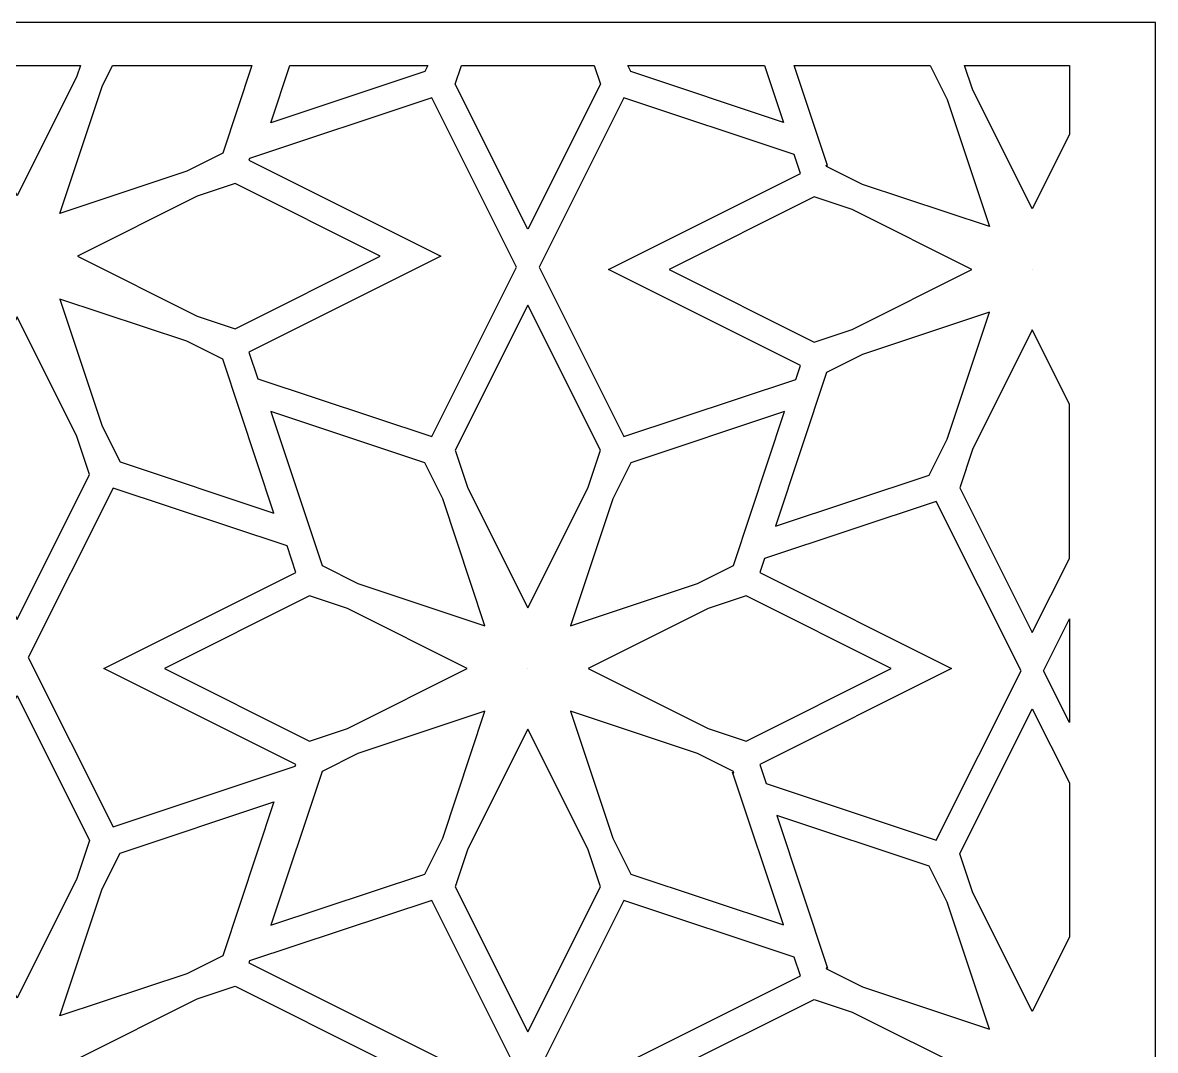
# Model space of a CAD drawing. Header units: centimetres. Extents: x 1.5 to 9.7, y -7.8 to 7.9.
# Drawn here: x 5.629 to 9.725, y 4.162 to 7.879 of the extents above; entities that cross this region are included whole.
import ezdxf

# ---------------------------------------------------------------- set-up
doc = ezdxf.new("R2010")
doc.units = ezdxf.units.CM
doc.header["$MEASUREMENT"] = 0
doc.layers.add('layer 1', color=7, linetype='Continuous')

msp = doc.modelspace()

# ---------------------------------------------------------------- linework, layer by layer
at = {"layer": 'layer 1', "color": 250, "lineweight": 30}
for points, knots in [([(1.50051, -7.84535), (1.50051, -7.84535), (1.50051, -7.72814), (1.50051, -7.72814), (1.50051, -7.72814), (1.50051, -7.72814), (1.50051, -7.58875), (1.50051, -7.58875), (1.50051, -7.58875), (1.50051, -7.58875), (1.50051, -7.36993), (1.50051, -7.36993), (1.50051, -7.36993), (1.50051, -7.36993), (1.50051, -7.23053), (1.50051, -7.23053), (1.50051, -7.23053), (1.50051, -7.23053), (1.50051, -6.71387), (1.50051, -6.71387), (1.50051, -6.71387), (1.50051, -6.71387), (1.50051, -6.61053), (1.50051, -6.61053), (1.50051, -6.61053), (1.50051, -6.61053), (1.50051, -6.09295), (1.50051, -6.09295), (1.50051, -6.09295), (1.50051, -6.09295), (1.50051, -5.94718), (1.50051, -5.94718), (1.50051, -5.94718), (1.50051, -5.94718), (1.50051, -5.44548), (1.50051, -5.44548), (1.50051, -5.44548), (1.50051, -5.44548), (1.50051, -5.34215), (1.50051, -5.34215), (1.50051, -5.34215), (1.50051, -5.34215), (1.50051, -4.82549), (1.50051, -4.82549), (1.50051, -4.82549), (1.50051, -4.82549), (1.50051, -4.68609), (1.50051, -4.68609), (1.50051, -4.68609), (1.50051, -4.68609), (1.50051, -4.46727), (1.50051, -4.46727), (1.50051, -4.46727), (1.50051, -4.46727), (1.50051, -4.32787), (1.50051, -4.32787), (1.50051, -4.32787), (1.50051, -4.32787), (1.50051, -3.81121), (1.50051, -3.81121), (1.50051, -3.81121), (1.50051, -3.81121), (1.50051, -3.70788), (1.50051, -3.70788), (1.50051, -3.70788), (1.50051, -3.70788), (1.50051, -3.19029), (1.50051, -3.19029), (1.50051, -3.19029), (1.50051, -3.19029), (1.50051, -3.04452), (1.50051, -3.04452), (1.50051, -3.04452), (1.50051, -3.04452), (1.50051, -2.54281), (1.50051, -2.54281), (1.50051, -2.54281), (1.50051, -2.54281), (1.50051, -2.43948), (1.50051, -2.43948), (1.50051, -2.43948), (1.50051, -2.43948), (1.50051, -1.92282), (1.50051, -1.92282), (1.50051, -1.92282), (1.50051, -1.92282), (1.50051, -1.78342), (1.50051, -1.78342), (1.50051, -1.78342), (1.50051, -1.78342), (1.50051, -1.5646), (1.50051, -1.5646), (1.50051, -1.5646), (1.50051, -1.5646), (1.50051, -1.4252), (1.50051, -1.4252), (1.50051, -1.4252), (1.50051, -1.4252), (1.50051, -0.90854), (1.50051, -0.90854), (1.50051, -0.90854), (1.50051, -0.90854), (1.50051, -0.80521), (1.50051, -0.80521), (1.50051, -0.80521), (1.50051, -0.80521), (1.50051, -0.28762), (1.50051, -0.28762), (1.50051, -0.28762), (1.50051, -0.28762), (1.50051, -0.14185), (1.50051, -0.14185), (1.50051, -0.14185), (1.50051, -0.14185), (1.50051, 0.35984), (1.50051, 0.35984), (1.50051, 0.35984), (1.50051, 0.35984), (1.50051, 0.46317), (1.50051, 0.46317), (1.50051, 0.46317), (1.50051, 0.46317), (1.50051, 0.97984), (1.50051, 0.97984), (1.50051, 0.97984), (1.50051, 0.97984), (1.50051, 1.11923), (1.50051, 1.11923), (1.50051, 1.11923), (1.50051, 1.11923), (1.50051, 1.33806), (1.50051, 1.33806), (1.50051, 1.33806), (1.50051, 1.33806), (1.50051, 1.47745), (1.50051, 1.47745), (1.50051, 1.47745), (1.50051, 1.47745), (1.50051, 1.99411), (1.50051, 1.99411), (1.50051, 1.99411), (1.50051, 1.99411), (1.50051, 2.09745), (1.50051, 2.09745), (1.50051, 2.09745), (1.50051, 2.09745), (1.50051, 2.61503), (1.50051, 2.61503), (1.50051, 2.61503), (1.50051, 2.61503), (1.50051, 2.7608), (1.50051, 2.7608), (1.50051, 2.7608), (1.50051, 2.7608), (1.50051, 3.26252), (1.50051, 3.26252), (1.50051, 3.26252), (1.50051, 3.26252), (1.50051, 3.36585), (1.50051, 3.36585), (1.50051, 3.36585), (1.50051, 3.36585), (1.50051, 3.88251), (1.50051, 3.88251), (1.50051, 3.88251), (1.50051, 3.88251), (1.50051, 4.0219), (1.50051, 4.0219), (1.50051, 4.0219), (1.50051, 4.0219), (1.50051, 4.24073), (1.50051, 4.24073), (1.50051, 4.24073), (1.50051, 4.24073), (1.50051, 4.38012), (1.50051, 4.38012), (1.50051, 4.38012), (1.50051, 4.38012), (1.50051, 4.89679), (1.50051, 4.89679), (1.50051, 4.89679), (1.50051, 4.89679), (1.50051, 5.00012), (1.50051, 5.00012), (1.50051, 5.00012), (1.50051, 5.00012), (1.50051, 5.5177), (1.50051, 5.5177), (1.50051, 5.5177), (1.50051, 5.5177), (1.50051, 5.66348), (1.50051, 5.66348), (1.50051, 5.66348), (1.50051, 5.66348), (1.50051, 6.16517), (1.50051, 6.16517), (1.50051, 6.16517), (1.50051, 6.16517), (1.50051, 6.2685), (1.50051, 6.2685), (1.50051, 6.2685), (1.50051, 6.2685), (1.50051, 6.78516), (1.50051, 6.78516), (1.50051, 6.78516), (1.50051, 6.78516), (1.50051, 6.92456), (1.50051, 6.92456), (1.50051, 6.92456), (1.50051, 6.92456), (1.50051, 7.14338), (1.50051, 7.14338), (1.50051, 7.14338), (1.50051, 7.14338), (1.50051, 7.28278), (1.50051, 7.28278), (1.50051, 7.28278), (1.50051, 7.28278), (1.50051, 7.79944), (1.50051, 7.79944), (1.50051, 7.79944), (1.50051, 7.79944), (1.50051, 7.87875), (1.50051, 7.87875), (1.50051, 7.87875), (1.50051, 7.87875), (9.72463, 7.87875), (9.72463, 7.87875), (9.72463, 7.87875), (9.72463, 7.87875), (9.72463, 7.85755), (9.72463, 7.85755), (9.72463, 7.85755), (9.72463, 7.85755), (9.72463, 7.75422), (9.72463, 7.75422), (9.72463, 7.75422), (9.72463, 7.75422), (9.72463, 7.23755), (9.72463, 7.23755), (9.72463, 7.23755), (9.72463, 7.23755), (9.72463, 7.09941), (9.72463, 7.09941), (9.72463, 7.09941), (9.72463, 7.09941), (9.72463, 6.87311), (9.72463, 6.87311), (9.72463, 6.87311), (9.72463, 6.87311), (9.72463, 6.73498), (9.72463, 6.73498), (9.72463, 6.73498), (9.72463, 6.73498), (9.72463, 6.21832), (9.72463, 6.21832), (9.72463, 6.21832), (9.72463, 6.21832), (9.72463, 6.11498), (9.72463, 6.11498), (9.72463, 6.11498), (9.72463, 6.11498), (9.72463, 5.61579), (9.72463, 5.61579), (9.72463, 5.61579), (9.72463, 5.61579), (9.72463, 5.46994), (9.72463, 5.46994), (9.72463, 5.46994), (9.72463, 5.46994), (9.72463, 4.95488), (9.72463, 4.95488), (9.72463, 4.95488), (9.72463, 4.95488), (9.72463, 4.85154), (9.72463, 4.85154), (9.72463, 4.85154), (9.72463, 4.85154), (9.72463, 4.33488), (9.72463, 4.33488), (9.72463, 4.33488), (9.72463, 4.33488), (9.72463, 4.19674), (9.72463, 4.19674), (9.72463, 4.19674), (9.72463, 4.19674), (9.72463, 3.97044), (9.72463, 3.97044), (9.72463, 3.97044), (9.72463, 3.97044), (9.72463, 3.8323), (9.72463, 3.8323), (9.72463, 3.8323), (9.72463, 3.8323), (9.72463, 3.31564), (9.72463, 3.31564), (9.72463, 3.31564), (9.72463, 3.31564), (9.72463, 3.21231), (9.72463, 3.21231), (9.72463, 3.21231), (9.72463, 3.21231), (9.72463, 2.71314), (9.72463, 2.71314), (9.72463, 2.71314), (9.72463, 2.71314), (9.72463, 2.56729), (9.72463, 2.56729), (9.72463, 2.56729), (9.72463, 2.56729), (9.72463, 2.05222), (9.72463, 2.05222), (9.72463, 2.05222), (9.72463, 2.05222), (9.72463, 1.94889), (9.72463, 1.94889), (9.72463, 1.94889), (9.72463, 1.94889), (9.72463, 1.43222), (9.72463, 1.43222), (9.72463, 1.43222), (9.72463, 1.43222), (9.72463, 1.29409), (9.72463, 1.29409), (9.72463, 1.29409), (9.72463, 1.29409), (9.72463, 1.06779), (9.72463, 1.06779), (9.72463, 1.06779), (9.72463, 1.06779), (9.72463, 0.92965), (9.72463, 0.92965), (9.72463, 0.92965), (9.72463, 0.92965), (9.72463, 0.41299), (9.72463, 0.41299), (9.72463, 0.41299), (9.72463, 0.41299), (9.72463, 0.30965), (9.72463, 0.30965), (9.72463, 0.30965), (9.72463, 0.30965), (9.72463, -0.18953), (9.72463, -0.18953), (9.72463, -0.18953), (9.72463, -0.18953), (9.72463, -0.33539), (9.72463, -0.33539), (9.72463, -0.33539), (9.72463, -0.33539), (9.72463, -0.85045), (9.72463, -0.85045), (9.72463, -0.85045), (9.72463, -0.85045), (9.72463, -0.95378), (9.72463, -0.95378), (9.72463, -0.95378), (9.72463, -0.95378), (9.72463, -1.47044), (9.72463, -1.47044), (9.72463, -1.47044), (9.72463, -1.47044), (9.72463, -1.60858), (9.72463, -1.60858), (9.72463, -1.60858), (9.72463, -1.60858), (9.72463, -1.83488), (9.72463, -1.83488), (9.72463, -1.83488), (9.72463, -1.83488), (9.72463, -1.97302), (9.72463, -1.97302), (9.72463, -1.97302), (9.72463, -1.97302), (9.72463, -2.48968), (9.72463, -2.48968), (9.72463, -2.48968), (9.72463, -2.48968), (9.72463, -2.59302), (9.72463, -2.59302), (9.72463, -2.59302), (9.72463, -2.59302), (9.72463, -3.09219), (9.72463, -3.09219), (9.72463, -3.09219), (9.72463, -3.09219), (9.72463, -3.23804), (9.72463, -3.23804), (9.72463, -3.23804), (9.72463, -3.23804), (9.72463, -3.7531), (9.72463, -3.7531), (9.72463, -3.7531), (9.72463, -3.7531), (9.72463, -3.85644), (9.72463, -3.85644), (9.72463, -3.85644), (9.72463, -3.85644), (9.72463, -4.3731), (9.72463, -4.3731), (9.72463, -4.3731), (9.72463, -4.3731), (9.72463, -4.51124), (9.72463, -4.51124), (9.72463, -4.51124), (9.72463, -4.51124), (9.72463, -4.73754), (9.72463, -4.73754), (9.72463, -4.73754), (9.72463, -4.73754), (9.72463, -4.87568), (9.72463, -4.87568), (9.72463, -4.87568), (9.72463, -4.87568), (9.72463, -5.39234), (9.72463, -5.39234), (9.72463, -5.39234), (9.72463, -5.39234), (9.72463, -5.49567), (9.72463, -5.49567), (9.72463, -5.49567), (9.72463, -5.49567), (9.72463, -5.99486), (9.72463, -5.99486), (9.72463, -5.99486), (9.72463, -5.99486), (9.72463, -6.14071), (9.72463, -6.14071), (9.72463, -6.14071), (9.72463, -6.14071), (9.72463, -6.65577), (9.72463, -6.65577), (9.72463, -6.65577), (9.72463, -6.65577), (9.72463, -6.75911), (9.72463, -6.75911), (9.72463, -6.75911), (9.72463, -6.75911), (9.72463, -7.27577), (9.72463, -7.27577), (9.72463, -7.27577), (9.72463, -7.27577), (9.72463, -7.41391), (9.72463, -7.41391), (9.72463, -7.41391), (9.72463, -7.41391), (9.72463, -7.64021), (9.72463, -7.64021), (9.72463, -7.64021), (9.72463, -7.64021), (9.72463, -7.77835), (9.72463, -7.77835), (9.72463, -7.77835), (9.72463, -7.77835), (9.72463, -7.84535), (9.72463, -7.84535), (9.72463, -7.84535), (9.72463, -7.84535), (1.50051, -7.84535), (1.50051, -7.84535)], [0, 0, 0, 0, 0.0086207, 0.0086207, 0.0086207, 0.0086207, 0.0172414, 0.0172414, 0.0172414, 0.0172414, 0.0258621, 0.0258621, 0.0258621, 0.0258621, 0.0344828, 0.0344828, 0.0344828, 0.0344828, 0.0431034, 0.0431034, 0.0431034, 0.0431034, 0.0517241, 0.0517241, 0.0517241, 0.0517241, 0.0603448, 0.0603448, 0.0603448, 0.0603448, 0.0689655, 0.0689655, 0.0689655, 0.0689655, 0.0775862, 0.0775862, 0.0775862, 0.0775862, 0.0862069, 0.0862069, 0.0862069, 0.0862069, 0.0948276, 0.0948276, 0.0948276, 0.0948276, 0.1034483, 0.1034483, 0.1034483, 0.1034483, 0.112069, 0.112069, 0.112069, 0.112069, 0.1206897, 0.1206897, 0.1206897, 0.1206897, 0.1293103, 0.1293103, 0.1293103, 0.1293103, 0.137931, 0.137931, 0.137931, 0.137931, 0.1465517, 0.1465517, 0.1465517, 0.1465517, 0.1551724, 0.1551724, 0.1551724, 0.1551724, 0.1637931, 0.1637931, 0.1637931, 0.1637931, 0.1724138, 0.1724138, 0.1724138, 0.1724138, 0.1810345, 0.1810345, 0.1810345, 0.1810345, 0.1896552, 0.1896552, 0.1896552, 0.1896552, 0.1982759, 0.1982759, 0.1982759, 0.1982759, 0.2068966, 0.2068966, 0.2068966, 0.2068966, 0.2155172, 0.2155172, 0.2155172, 0.2155172, 0.2241379, 0.2241379, 0.2241379, 0.2241379, 0.2327586, 0.2327586, 0.2327586, 0.2327586, 0.2413793, 0.2413793, 0.2413793, 0.2413793, 0.25, 0.25, 0.25, 0.25, 0.2586207, 0.2586207, 0.2586207, 0.2586207, 0.2672414, 0.2672414, 0.2672414, 0.2672414, 0.2758621, 0.2758621, 0.2758621, 0.2758621, 0.2844828, 0.2844828, 0.2844828, 0.2844828, 0.2931034, 0.2931034, 0.2931034, 0.2931034, 0.3017241, 0.3017241, 0.3017241, 0.3017241, 0.3103448, 0.3103448, 0.3103448, 0.3103448, 0.3189655, 0.3189655, 0.3189655, 0.3189655, 0.3275862, 0.3275862, 0.3275862, 0.3275862, 0.3362069, 0.3362069, 0.3362069, 0.3362069, 0.3448276, 0.3448276, 0.3448276, 0.3448276, 0.3534483, 0.3534483, 0.3534483, 0.3534483, 0.362069, 0.362069, 0.362069, 0.362069, 0.3706897, 0.3706897, 0.3706897, 0.3706897, 0.3793103, 0.3793103, 0.3793103, 0.3793103, 0.387931, 0.387931, 0.387931, 0.387931, 0.3965517, 0.3965517, 0.3965517, 0.3965517, 0.4051724, 0.4051724, 0.4051724, 0.4051724, 0.4137931, 0.4137931, 0.4137931, 0.4137931, 0.4224138, 0.4224138, 0.4224138, 0.4224138, 0.4310345, 0.4310345, 0.4310345, 0.4310345, 0.4396552, 0.4396552, 0.4396552, 0.4396552, 0.4482759, 0.4482759, 0.4482759, 0.4482759, 0.4568966, 0.4568966, 0.4568966, 0.4568966, 0.4655172, 0.4655172, 0.4655172, 0.4655172, 0.4741379, 0.4741379, 0.4741379, 0.4741379, 0.4827586, 0.4827586, 0.4827586, 0.4827586, 0.4913793, 0.4913793, 0.4913793, 0.4913793, 0.5, 0.5, 0.5, 0.5, 0.5086207, 0.5086207, 0.5086207, 0.5086207, 0.5172414, 0.5172414, 0.5172414, 0.5172414, 0.5258621, 0.5258621, 0.5258621, 0.5258621, 0.5344828, 0.5344828, 0.5344828, 0.5344828, 0.5431034, 0.5431034, 0.5431034, 0.5431034, 0.5517241, 0.5517241, 0.5517241, 0.5517241, 0.5603448, 0.5603448, 0.5603448, 0.5603448, 0.5689655, 0.5689655, 0.5689655, 0.5689655, 0.5775862, 0.5775862, 0.5775862, 0.5775862, 0.5862069, 0.5862069, 0.5862069, 0.5862069, 0.5948276, 0.5948276, 0.5948276, 0.5948276, 0.6034483, 0.6034483, 0.6034483, 0.6034483, 0.612069, 0.612069, 0.612069, 0.612069, 0.6206897, 0.6206897, 0.6206897, 0.6206897, 0.6293103, 0.6293103, 0.6293103, 0.6293103, 0.637931, 0.637931, 0.637931, 0.637931, 0.6465517, 0.6465517, 0.6465517, 0.6465517, 0.6551724, 0.6551724, 0.6551724, 0.6551724, 0.6637931, 0.6637931, 0.6637931, 0.6637931, 0.6724138, 0.6724138, 0.6724138, 0.6724138, 0.6810345, 0.6810345, 0.6810345, 0.6810345, 0.6896552, 0.6896552, 0.6896552, 0.6896552, 0.6982759, 0.6982759, 0.6982759, 0.6982759, 0.7068966, 0.7068966, 0.7068966, 0.7068966, 0.7155172, 0.7155172, 0.7155172, 0.7155172, 0.7241379, 0.7241379, 0.7241379, 0.7241379, 0.7327586, 0.7327586, 0.7327586, 0.7327586, 0.7413793, 0.7413793, 0.7413793, 0.7413793, 0.75, 0.75, 0.75, 0.75, 0.7586207, 0.7586207, 0.7586207, 0.7586207, 0.7672414, 0.7672414, 0.7672414, 0.7672414, 0.7758621, 0.7758621, 0.7758621, 0.7758621, 0.7844828, 0.7844828, 0.7844828, 0.7844828, 0.7931034, 0.7931034, 0.7931034, 0.7931034, 0.8017241, 0.8017241, 0.8017241, 0.8017241, 0.8103448, 0.8103448, 0.8103448, 0.8103448, 0.8189655, 0.8189655, 0.8189655, 0.8189655, 0.8275862, 0.8275862, 0.8275862, 0.8275862, 0.8362069, 0.8362069, 0.8362069, 0.8362069, 0.8448276, 0.8448276, 0.8448276, 0.8448276, 0.8534483, 0.8534483, 0.8534483, 0.8534483, 0.862069, 0.862069, 0.862069, 0.862069, 0.8706897, 0.8706897, 0.8706897, 0.8706897, 0.8793103, 0.8793103, 0.8793103, 0.8793103, 0.887931, 0.887931, 0.887931, 0.887931, 0.8965517, 0.8965517, 0.8965517, 0.8965517, 0.9051724, 0.9051724, 0.9051724, 0.9051724, 0.9137931, 0.9137931, 0.9137931, 0.9137931, 0.9224138, 0.9224138, 0.9224138, 0.9224138, 0.9310345, 0.9310345, 0.9310345, 0.9310345, 0.9396552, 0.9396552, 0.9396552, 0.9396552, 0.9482759, 0.9482759, 0.9482759, 0.9482759, 0.9568966, 0.9568966, 0.9568966, 0.9568966, 0.9655172, 0.9655172, 0.9655172, 0.9655172, 0.9741379, 0.9741379, 0.9741379, 0.9741379, 0.9827586, 0.9827586, 0.9827586, 0.9827586, 1, 1, 1, 1]), ([(5.8375, 7.72357), (5.8375, 7.72357), (5.3788, 7.72357), (5.3788, 7.72357), (5.3788, 7.72357), (5.3788, 7.72357), (5.3914, 7.6857), (5.3914, 7.6857), (5.3914, 7.6857), (5.3914, 7.6857), (5.60815, 7.25293), (5.60815, 7.25293), (5.60815, 7.25293), (5.60815, 7.25293), (5.8249, 7.68571), (5.8249, 7.68571), (5.8249, 7.68571), (5.8249, 7.68571), (5.8375, 7.72357), (5.8375, 7.72357)], [0, 0, 0, 0, 0.1666667, 0.1666667, 0.1666667, 0.1666667, 0.3333333, 0.3333333, 0.3333333, 0.3333333, 0.5, 0.5, 0.5, 0.5, 0.6666667, 0.6666667, 0.6666667, 0.6666667, 1, 1, 1, 1]), ([(6.45749, 7.72357), (6.45749, 7.72357), (5.95353, 7.72357), (5.95353, 7.72357), (5.95353, 7.72357), (5.95353, 7.72357), (5.91572, 7.64809), (5.91572, 7.64809), (5.91572, 7.64809), (5.91572, 7.64809), (5.76298, 7.18881), (5.76298, 7.18881), (5.76298, 7.18881), (5.76298, 7.18881), (6.22227, 7.34155), (6.22227, 7.34155), (6.22227, 7.34155), (6.22227, 7.34155), (6.35206, 7.40656), (6.35206, 7.40656), (6.35206, 7.40656), (6.35206, 7.40656), (6.45749, 7.72357), (6.45749, 7.72357)], [0, 0, 0, 0, 0.1428571, 0.1428571, 0.1428571, 0.1428571, 0.2857143, 0.2857143, 0.2857143, 0.2857143, 0.4285714, 0.4285714, 0.4285714, 0.4285714, 0.5714286, 0.5714286, 0.5714286, 0.5714286, 0.7142857, 0.7142857, 0.7142857, 0.7142857, 1, 1, 1, 1]), ([(7.09359, 7.72357), (7.09359, 7.72357), (6.59508, 7.72357), (6.59508, 7.72357), (6.59508, 7.72357), (6.59508, 7.72357), (6.52624, 7.51659), (6.52624, 7.51659), (6.52624, 7.51659), (6.52624, 7.51659), (7.0826, 7.70163), (7.0826, 7.70163), (7.0826, 7.70163), (7.0826, 7.70163), (7.09359, 7.72357), (7.09359, 7.72357)], [0, 0, 0, 0, 0.2, 0.2, 0.2, 0.2, 0.4, 0.4, 0.4, 0.4, 0.6, 0.6, 0.6, 0.6, 1, 1, 1, 1]), ([(7.6953, 7.72357), (7.6953, 7.72357), (7.21508, 7.72357), (7.21508, 7.72357), (7.21508, 7.72357), (7.21508, 7.72357), (7.19262, 7.65605), (7.19262, 7.65605), (7.19262, 7.65605), (7.19262, 7.65605), (7.45518, 7.13181), (7.45518, 7.13181), (7.45518, 7.13181), (7.45518, 7.13181), (7.71775, 7.65606), (7.71775, 7.65606), (7.71775, 7.65606), (7.71775, 7.65606), (7.6953, 7.72357), (7.6953, 7.72357)], [0, 0, 0, 0, 0.1666667, 0.1666667, 0.1666667, 0.1666667, 0.3333333, 0.3333333, 0.3333333, 0.3333333, 0.5, 0.5, 0.5, 0.5, 0.6666667, 0.6666667, 0.6666667, 0.6666667, 1, 1, 1, 1]), ([(8.31121, 7.72357), (8.31121, 7.72357), (7.81678, 7.72357), (7.81678, 7.72357), (7.81678, 7.72357), (7.81678, 7.72357), (7.82777, 7.70162), (7.82777, 7.70162), (7.82777, 7.70162), (7.82777, 7.70162), (8.37954, 7.51812), (8.37954, 7.51812), (8.37954, 7.51812), (8.37954, 7.51812), (8.31121, 7.72357), (8.31121, 7.72357)], [0, 0, 0, 0, 0.2, 0.2, 0.2, 0.2, 0.4, 0.4, 0.4, 0.4, 0.6, 0.6, 0.6, 0.6, 1, 1, 1, 1]), ([(8.91047, 7.72357), (8.91047, 7.72357), (8.41863, 7.72357), (8.41863, 7.72357), (8.41863, 7.72357), (8.41863, 7.72357), (8.53896, 7.36177), (8.53896, 7.36177), (8.53896, 7.36177), (8.53896, 7.36177), (8.53436, 7.3633), (8.53436, 7.3633), (8.53436, 7.3633), (8.53436, 7.3633), (8.53584, 7.35884), (8.53584, 7.35884), (8.53584, 7.35884), (8.53584, 7.35884), (8.66564, 7.29383), (8.66564, 7.29383), (8.66564, 7.29383), (8.66564, 7.29383), (9.12493, 7.14108), (9.12493, 7.14108), (9.12493, 7.14108), (9.12493, 7.14108), (8.97218, 7.60038), (8.97218, 7.60038), (8.97218, 7.60038), (8.97218, 7.60038), (8.91047, 7.72357), (8.91047, 7.72357)], [0, 0, 0, 0, 0.1111111, 0.1111111, 0.1111111, 0.1111111, 0.2222222, 0.2222222, 0.2222222, 0.2222222, 0.3333333, 0.3333333, 0.3333333, 0.3333333, 0.4444444, 0.4444444, 0.4444444, 0.4444444, 0.5555556, 0.5555556, 0.5555556, 0.5555556, 0.6666667, 0.6666667, 0.6666667, 0.6666667, 0.7777778, 0.7777778, 0.7777778, 0.7777778, 1, 1, 1, 1]), ([(9.41428, 7.72357), (9.41428, 7.72357), (9.03453, 7.72357), (9.03453, 7.72357), (9.03453, 7.72357), (9.03453, 7.72357), (9.063, 7.63798), (9.063, 7.63798), (9.063, 7.63798), (9.063, 7.63798), (9.27975, 7.20522), (9.27975, 7.20522), (9.27975, 7.20522), (9.27975, 7.20522), (9.41428, 7.47383), (9.41428, 7.47383), (9.41428, 7.47383), (9.41428, 7.47383), (9.41428, 7.72357), (9.41428, 7.72357)], [0, 0, 0, 0, 0.1666667, 0.1666667, 0.1666667, 0.1666667, 0.3333333, 0.3333333, 0.3333333, 0.3333333, 0.5, 0.5, 0.5, 0.5, 0.6666667, 0.6666667, 0.6666667, 0.6666667, 1, 1, 1, 1]), ([(6.44908, 7.3876), (6.44908, 7.3876), (7.1077, 7.60664), (7.1077, 7.60664), (7.1077, 7.60664), (7.1077, 7.60664), (7.41444, 6.9942), (7.41444, 6.9942), (7.41444, 6.9942), (7.41444, 6.9942), (7.1077, 6.38176), (7.1077, 6.38176), (7.1077, 6.38176), (7.1077, 6.38176), (6.47884, 6.59091), (6.47884, 6.59091), (6.47884, 6.59091), (6.47884, 6.59091), (6.44705, 6.6865), (6.44705, 6.6865), (6.44705, 6.6865), (6.44705, 6.6865), (7.14083, 7.03398), (7.14083, 7.03398), (7.14083, 7.03398), (7.14083, 7.03398), (6.44704, 7.38147), (6.44704, 7.38147), (6.44704, 7.38147), (6.44704, 7.38147), (6.44908, 7.3876), (6.44908, 7.3876)], [0, 0, 0, 0, 0.1111111, 0.1111111, 0.1111111, 0.1111111, 0.2222222, 0.2222222, 0.2222222, 0.2222222, 0.3333333, 0.3333333, 0.3333333, 0.3333333, 0.4444444, 0.4444444, 0.4444444, 0.4444444, 0.5555556, 0.5555556, 0.5555556, 0.5555556, 0.6666667, 0.6666667, 0.6666667, 0.6666667, 0.7777778, 0.7777778, 0.7777778, 0.7777778, 1, 1, 1, 1]), ([(8.42413, 6.58845), (8.42413, 6.58845), (7.80267, 6.38177), (7.80267, 6.38177), (7.80267, 6.38177), (7.80267, 6.38177), (7.49593, 6.9942), (7.49593, 6.9942), (7.49593, 6.9942), (7.49593, 6.9942), (7.80267, 7.60664), (7.80267, 7.60664), (7.80267, 7.60664), (7.80267, 7.60664), (8.41817, 7.40194), (8.41817, 7.40194), (8.41817, 7.40194), (8.41817, 7.40194), (8.44086, 7.33373), (8.44086, 7.33373), (8.44086, 7.33373), (8.44086, 7.33373), (7.74707, 6.98625), (7.74707, 6.98625), (7.74707, 6.98625), (7.74707, 6.98625), (8.44086, 6.63877), (8.44086, 6.63877), (8.44086, 6.63877), (8.44086, 6.63877), (8.42413, 6.58845), (8.42413, 6.58845)], [0, 0, 0, 0, 0.1111111, 0.1111111, 0.1111111, 0.1111111, 0.2222222, 0.2222222, 0.2222222, 0.2222222, 0.3333333, 0.3333333, 0.3333333, 0.3333333, 0.4444444, 0.4444444, 0.4444444, 0.4444444, 0.5555556, 0.5555556, 0.5555556, 0.5555556, 0.6666667, 0.6666667, 0.6666667, 0.6666667, 0.7777778, 0.7777778, 0.7777778, 0.7777778, 1, 1, 1, 1]), ([(6.39763, 6.77141), (6.39763, 6.77141), (6.25989, 6.81723), (6.25989, 6.81723), (6.25989, 6.81723), (6.25989, 6.81723), (5.82711, 7.03398), (5.82711, 7.03398), (5.82711, 7.03398), (5.82711, 7.03398), (6.25988, 7.25073), (6.25988, 7.25073), (6.25988, 7.25073), (6.25988, 7.25073), (6.39763, 7.29654), (6.39763, 7.29654), (6.39763, 7.29654), (6.39763, 7.29654), (6.92188, 7.03398), (6.92188, 7.03398), (6.92188, 7.03398), (6.92188, 7.03398), (6.39763, 6.77141), (6.39763, 6.77141)], [0, 0, 0, 0, 0.1428571, 0.1428571, 0.1428571, 0.1428571, 0.2857143, 0.2857143, 0.2857143, 0.2857143, 0.4285714, 0.4285714, 0.4285714, 0.4285714, 0.5714286, 0.5714286, 0.5714286, 0.5714286, 0.7142857, 0.7142857, 0.7142857, 0.7142857, 1, 1, 1, 1]), ([(8.62803, 6.76951), (8.62803, 6.76951), (8.49028, 6.72369), (8.49028, 6.72369), (8.49028, 6.72369), (8.49028, 6.72369), (7.96603, 6.98625), (7.96603, 6.98625), (7.96603, 6.98625), (7.96603, 6.98625), (8.49028, 7.24882), (8.49028, 7.24882), (8.49028, 7.24882), (8.49028, 7.24882), (8.62802, 7.20301), (8.62802, 7.20301), (8.62802, 7.20301), (8.62802, 7.20301), (9.0608, 6.98625), (9.0608, 6.98625), (9.0608, 6.98625), (9.0608, 6.98625), (8.62803, 6.76951), (8.62803, 6.76951)], [0, 0, 0, 0, 0.1428571, 0.1428571, 0.1428571, 0.1428571, 0.2857143, 0.2857143, 0.2857143, 0.2857143, 0.4285714, 0.4285714, 0.4285714, 0.4285714, 0.5714286, 0.5714286, 0.5714286, 0.5714286, 0.7142857, 0.7142857, 0.7142857, 0.7142857, 1, 1, 1, 1]), ([(9.27974, 6.98625), (9.27974, 6.98625), (9.27975, 6.98625), (9.27975, 6.98625), (9.27975, 6.98625), (9.27975, 6.98625), (9.27974, 6.98626), (9.27974, 6.98626), (9.27974, 6.98626), (9.27974, 6.98626), (9.27975, 6.98626), (9.27975, 6.98626), (9.27975, 6.98626), (9.27975, 6.98626), (9.27975, 6.98627), (9.27975, 6.98627), (9.27975, 6.98627), (9.27975, 6.98627), (9.27975, 6.98626), (9.27975, 6.98626), (9.27975, 6.98626), (9.27975, 6.98626), (9.27976, 6.98628), (9.27976, 6.98628), (9.27976, 6.98628), (9.27976, 6.98628), (9.27975, 6.98626), (9.27975, 6.98626), (9.27975, 6.98626), (9.27975, 6.98626), (9.27976, 6.98627), (9.27976, 6.98627), (9.27976, 6.98627), (9.27976, 6.98627), (9.27976, 6.98626), (9.27976, 6.98626), (9.27976, 6.98626), (9.27976, 6.98626), (9.27977, 6.98625), (9.27977, 6.98625), (9.27977, 6.98625), (9.27977, 6.98625), (9.27976, 6.98626), (9.27976, 6.98626), (9.27976, 6.98626), (9.27976, 6.98626), (9.27976, 6.98625), (9.27976, 6.98625), (9.27976, 6.98625), (9.27976, 6.98625), (9.27976, 6.98626), (9.27976, 6.98626), (9.27976, 6.98626), (9.27976, 6.98626), (9.27975, 6.98625), (9.27975, 6.98625), (9.27975, 6.98625), (9.27975, 6.98625), (9.27976, 6.98625), (9.27976, 6.98625), (9.27976, 6.98625), (9.27976, 6.98625), (9.27974, 6.98625), (9.27974, 6.98625)], [0, 0, 0, 0, 0.0588235, 0.0588235, 0.0588235, 0.0588235, 0.1176471, 0.1176471, 0.1176471, 0.1176471, 0.1764706, 0.1764706, 0.1764706, 0.1764706, 0.2352941, 0.2352941, 0.2352941, 0.2352941, 0.2941176, 0.2941176, 0.2941176, 0.2941176, 0.3529412, 0.3529412, 0.3529412, 0.3529412, 0.4117647, 0.4117647, 0.4117647, 0.4117647, 0.4705882, 0.4705882, 0.4705882, 0.4705882, 0.5294118, 0.5294118, 0.5294118, 0.5294118, 0.5882353, 0.5882353, 0.5882353, 0.5882353, 0.6470588, 0.6470588, 0.6470588, 0.6470588, 0.7058824, 0.7058824, 0.7058824, 0.7058824, 0.7647059, 0.7647059, 0.7647059, 0.7647059, 0.8235294, 0.8235294, 0.8235294, 0.8235294, 0.8823529, 0.8823529, 0.8823529, 0.8823529, 1, 1, 1, 1]), ([(5.98074, 6.29007), (5.98074, 6.29007), (5.91573, 6.41986), (5.91573, 6.41986), (5.91573, 6.41986), (5.91573, 6.41986), (5.76298, 6.87915), (5.76298, 6.87915), (5.76298, 6.87915), (5.76298, 6.87915), (6.22226, 6.72641), (6.22226, 6.72641), (6.22226, 6.72641), (6.22226, 6.72641), (6.35207, 6.66139), (6.35207, 6.66139), (6.35207, 6.66139), (6.35207, 6.66139), (6.5371, 6.10504), (6.5371, 6.10504), (6.5371, 6.10504), (6.5371, 6.10504), (5.98074, 6.29007), (5.98074, 6.29007)], [0, 0, 0, 0, 0.1428571, 0.1428571, 0.1428571, 0.1428571, 0.2857143, 0.2857143, 0.2857143, 0.2857143, 0.4285714, 0.4285714, 0.4285714, 0.4285714, 0.5714286, 0.5714286, 0.5714286, 0.5714286, 0.7142857, 0.7142857, 0.7142857, 0.7142857, 1, 1, 1, 1]), ([(7.71775, 6.33235), (7.71775, 6.33235), (7.67194, 6.19461), (7.67194, 6.19461), (7.67194, 6.19461), (7.67194, 6.19461), (7.45519, 5.76183), (7.45519, 5.76183), (7.45519, 5.76183), (7.45519, 5.76183), (7.23844, 6.1946), (7.23844, 6.1946), (7.23844, 6.1946), (7.23844, 6.1946), (7.19262, 6.33235), (7.19262, 6.33235), (7.19262, 6.33235), (7.19262, 6.33235), (7.45518, 6.8566), (7.45518, 6.8566), (7.45518, 6.8566), (7.45518, 6.8566), (7.71775, 6.33235), (7.71775, 6.33235)], [0, 0, 0, 0, 0.1428571, 0.1428571, 0.1428571, 0.1428571, 0.2857143, 0.2857143, 0.2857143, 0.2857143, 0.4285714, 0.4285714, 0.4285714, 0.4285714, 0.5714286, 0.5714286, 0.5714286, 0.5714286, 0.7142857, 0.7142857, 0.7142857, 0.7142857, 1, 1, 1, 1]), ([(5.34559, 6.2445), (5.34559, 6.2445), (5.3914, 6.38224), (5.3914, 6.38224), (5.3914, 6.38224), (5.3914, 6.38224), (5.60815, 6.81502), (5.60815, 6.81502), (5.60815, 6.81502), (5.60815, 6.81502), (5.82491, 6.38225), (5.82491, 6.38225), (5.82491, 6.38225), (5.82491, 6.38225), (5.87072, 6.2445), (5.87072, 6.2445), (5.87072, 6.2445), (5.87072, 6.2445), (5.60815, 5.72025), (5.60815, 5.72025), (5.60815, 5.72025), (5.60815, 5.72025), (5.34559, 6.2445), (5.34559, 6.2445)], [0, 0, 0, 0, 0.1428571, 0.1428571, 0.1428571, 0.1428571, 0.2857143, 0.2857143, 0.2857143, 0.2857143, 0.4285714, 0.4285714, 0.4285714, 0.4285714, 0.5714286, 0.5714286, 0.5714286, 0.5714286, 0.7142857, 0.7142857, 0.7142857, 0.7142857, 1, 1, 1, 1]), ([(8.53585, 6.61368), (8.53585, 6.61368), (8.66564, 6.67868), (8.66564, 6.67868), (8.66564, 6.67868), (8.66564, 6.67868), (9.12493, 6.83143), (9.12493, 6.83143), (9.12493, 6.83143), (9.12493, 6.83143), (8.97218, 6.37215), (8.97218, 6.37215), (8.97218, 6.37215), (8.97218, 6.37215), (8.90717, 6.24235), (8.90717, 6.24235), (8.90717, 6.24235), (8.90717, 6.24235), (8.35081, 6.05731), (8.35081, 6.05731), (8.35081, 6.05731), (8.35081, 6.05731), (8.53585, 6.61368), (8.53585, 6.61368)], [0, 0, 0, 0, 0.1428571, 0.1428571, 0.1428571, 0.1428571, 0.2857143, 0.2857143, 0.2857143, 0.2857143, 0.4285714, 0.4285714, 0.4285714, 0.4285714, 0.5714286, 0.5714286, 0.5714286, 0.5714286, 0.7142857, 0.7142857, 0.7142857, 0.7142857, 1, 1, 1, 1]), ([(9.01719, 6.19678), (9.01719, 6.19678), (9.063, 6.33453), (9.063, 6.33453), (9.063, 6.33453), (9.063, 6.33453), (9.27976, 6.76731), (9.27976, 6.76731), (9.27976, 6.76731), (9.27976, 6.76731), (9.41428, 6.49871), (9.41428, 6.49871), (9.41428, 6.49871), (9.41428, 6.49871), (9.41428, 5.94113), (9.41428, 5.94113), (9.41428, 5.94113), (9.41428, 5.94113), (9.27976, 5.67253), (9.27976, 5.67253), (9.27976, 5.67253), (9.27976, 5.67253), (9.01719, 6.19678), (9.01719, 6.19678)], [0, 0, 0, 0, 0.1428571, 0.1428571, 0.1428571, 0.1428571, 0.2857143, 0.2857143, 0.2857143, 0.2857143, 0.4285714, 0.4285714, 0.4285714, 0.4285714, 0.5714286, 0.5714286, 0.5714286, 0.5714286, 0.7142857, 0.7142857, 0.7142857, 0.7142857, 1, 1, 1, 1]), ([(7.0826, 6.28678), (7.0826, 6.28678), (7.14761, 6.15698), (7.14761, 6.15698), (7.14761, 6.15698), (7.14761, 6.15698), (7.30037, 5.6977), (7.30037, 5.6977), (7.30037, 5.6977), (7.30037, 5.6977), (6.84108, 5.85044), (6.84108, 5.85044), (6.84108, 5.85044), (6.84108, 5.85044), (6.71128, 5.91545), (6.71128, 5.91545), (6.71128, 5.91545), (6.71128, 5.91545), (6.52624, 6.47181), (6.52624, 6.47181), (6.52624, 6.47181), (6.52624, 6.47181), (7.0826, 6.28678), (7.0826, 6.28678)], [0, 0, 0, 0, 0.1428571, 0.1428571, 0.1428571, 0.1428571, 0.2857143, 0.2857143, 0.2857143, 0.2857143, 0.4285714, 0.4285714, 0.4285714, 0.4285714, 0.5714286, 0.5714286, 0.5714286, 0.5714286, 0.7142857, 0.7142857, 0.7142857, 0.7142857, 1, 1, 1, 1]), ([(8.1991, 5.91546), (8.1991, 5.91546), (8.0693, 5.85045), (8.0693, 5.85045), (8.0693, 5.85045), (8.0693, 5.85045), (7.61001, 5.6977), (7.61001, 5.6977), (7.61001, 5.6977), (7.61001, 5.6977), (7.76276, 6.15698), (7.76276, 6.15698), (7.76276, 6.15698), (7.76276, 6.15698), (7.82777, 6.28679), (7.82777, 6.28679), (7.82777, 6.28679), (7.82777, 6.28679), (8.38413, 6.47182), (8.38413, 6.47182), (8.38413, 6.47182), (8.38413, 6.47182), (8.1991, 5.91546), (8.1991, 5.91546)], [0, 0, 0, 0, 0.1428571, 0.1428571, 0.1428571, 0.1428571, 0.2857143, 0.2857143, 0.2857143, 0.2857143, 0.4285714, 0.4285714, 0.4285714, 0.4285714, 0.5714286, 0.5714286, 0.5714286, 0.5714286, 0.7142857, 0.7142857, 0.7142857, 0.7142857, 1, 1, 1, 1]), ([(6.5845, 5.98594), (6.5845, 5.98594), (6.61629, 5.89035), (6.61629, 5.89035), (6.61629, 5.89035), (6.61629, 5.89035), (5.92251, 5.54287), (5.92251, 5.54287), (5.92251, 5.54287), (5.92251, 5.54287), (6.6163, 5.19538), (6.6163, 5.19538), (6.6163, 5.19538), (6.6163, 5.19538), (6.61426, 5.18925), (6.61426, 5.18925), (6.61426, 5.18925), (6.61426, 5.18925), (5.95564, 4.9702), (5.95564, 4.9702), (5.95564, 4.9702), (5.95564, 4.9702), (5.6489, 5.58264), (5.6489, 5.58264), (5.6489, 5.58264), (5.6489, 5.58264), (5.95564, 6.19508), (5.95564, 6.19508), (5.95564, 6.19508), (5.95564, 6.19508), (6.5845, 5.98594), (6.5845, 5.98594)], [0, 0, 0, 0, 0.1111111, 0.1111111, 0.1111111, 0.1111111, 0.2222222, 0.2222222, 0.2222222, 0.2222222, 0.3333333, 0.3333333, 0.3333333, 0.3333333, 0.4444444, 0.4444444, 0.4444444, 0.4444444, 0.5555556, 0.5555556, 0.5555556, 0.5555556, 0.6666667, 0.6666667, 0.6666667, 0.6666667, 0.7777778, 0.7777778, 0.7777778, 0.7777778, 1, 1, 1, 1]), ([(8.31677, 5.1272), (8.31677, 5.1272), (8.29409, 5.1954), (8.29409, 5.1954), (8.29409, 5.1954), (8.29409, 5.1954), (8.98787, 5.54287), (8.98787, 5.54287), (8.98787, 5.54287), (8.98787, 5.54287), (8.29408, 5.89036), (8.29408, 5.89036), (8.29408, 5.89036), (8.29408, 5.89036), (8.31082, 5.94068), (8.31082, 5.94068), (8.31082, 5.94068), (8.31082, 5.94068), (8.93228, 6.14737), (8.93228, 6.14737), (8.93228, 6.14737), (8.93228, 6.14737), (9.23902, 5.53493), (9.23902, 5.53493), (9.23902, 5.53493), (9.23902, 5.53493), (8.93228, 4.92249), (8.93228, 4.92249), (8.93228, 4.92249), (8.93228, 4.92249), (8.31677, 5.1272), (8.31677, 5.1272)], [0, 0, 0, 0, 0.1111111, 0.1111111, 0.1111111, 0.1111111, 0.2222222, 0.2222222, 0.2222222, 0.2222222, 0.3333333, 0.3333333, 0.3333333, 0.3333333, 0.4444444, 0.4444444, 0.4444444, 0.4444444, 0.5555556, 0.5555556, 0.5555556, 0.5555556, 0.6666667, 0.6666667, 0.6666667, 0.6666667, 0.7777778, 0.7777778, 0.7777778, 0.7777778, 1, 1, 1, 1]), ([(6.80347, 5.32612), (6.80347, 5.32612), (6.66571, 5.2803), (6.66571, 5.2803), (6.66571, 5.2803), (6.66571, 5.2803), (6.14146, 5.54287), (6.14146, 5.54287), (6.14146, 5.54287), (6.14146, 5.54287), (6.66571, 5.80544), (6.66571, 5.80544), (6.66571, 5.80544), (6.66571, 5.80544), (6.80346, 5.75962), (6.80346, 5.75962), (6.80346, 5.75962), (6.80346, 5.75962), (7.23624, 5.54287), (7.23624, 5.54287), (7.23624, 5.54287), (7.23624, 5.54287), (6.80347, 5.32612), (6.80347, 5.32612)], [0, 0, 0, 0, 0.1428571, 0.1428571, 0.1428571, 0.1428571, 0.2857143, 0.2857143, 0.2857143, 0.2857143, 0.4285714, 0.4285714, 0.4285714, 0.4285714, 0.5714286, 0.5714286, 0.5714286, 0.5714286, 0.7142857, 0.7142857, 0.7142857, 0.7142857, 1, 1, 1, 1]), ([(8.24467, 5.28031), (8.24467, 5.28031), (8.10692, 5.32612), (8.10692, 5.32612), (8.10692, 5.32612), (8.10692, 5.32612), (7.67415, 5.54287), (7.67415, 5.54287), (7.67415, 5.54287), (7.67415, 5.54287), (8.10692, 5.75962), (8.10692, 5.75962), (8.10692, 5.75962), (8.10692, 5.75962), (8.24467, 5.80544), (8.24467, 5.80544), (8.24467, 5.80544), (8.24467, 5.80544), (8.76892, 5.54288), (8.76892, 5.54288), (8.76892, 5.54288), (8.76892, 5.54288), (8.24467, 5.28031), (8.24467, 5.28031)], [0, 0, 0, 0, 0.1428571, 0.1428571, 0.1428571, 0.1428571, 0.2857143, 0.2857143, 0.2857143, 0.2857143, 0.4285714, 0.4285714, 0.4285714, 0.4285714, 0.5714286, 0.5714286, 0.5714286, 0.5714286, 0.7142857, 0.7142857, 0.7142857, 0.7142857, 1, 1, 1, 1]), ([(9.41428, 5.72217), (9.41428, 5.72217), (9.3205, 5.53493), (9.3205, 5.53493), (9.3205, 5.53493), (9.3205, 5.53493), (9.41428, 5.34768), (9.41428, 5.34768), (9.41428, 5.34768), (9.41428, 5.34768), (9.41428, 5.72217), (9.41428, 5.72217)], [0, 0, 0, 0, 0.25, 0.25, 0.25, 0.25, 0.5, 0.5, 0.5, 0.5, 1, 1, 1, 1]), ([(7.45518, 5.54286), (7.45518, 5.54286), (7.45519, 5.54287), (7.45519, 5.54287), (7.45519, 5.54287), (7.45519, 5.54287), (7.45518, 5.54287), (7.45518, 5.54287), (7.45518, 5.54287), (7.45518, 5.54287), (7.45518, 5.54287), (7.45518, 5.54287), (7.45518, 5.54287), (7.45518, 5.54287), (7.45518, 5.54288), (7.45518, 5.54288), (7.45518, 5.54288), (7.45518, 5.54288), (7.45518, 5.54287), (7.45518, 5.54287), (7.45518, 5.54287), (7.45518, 5.54287), (7.45519, 5.54289), (7.45519, 5.54289), (7.45519, 5.54289), (7.45519, 5.54289), (7.45519, 5.54288), (7.45519, 5.54288), (7.45519, 5.54288), (7.45519, 5.54288), (7.4552, 5.54288), (7.4552, 5.54288), (7.4552, 5.54288), (7.4552, 5.54288), (7.45519, 5.54288), (7.45519, 5.54288), (7.45519, 5.54288), (7.45519, 5.54288), (7.45521, 5.54287), (7.45521, 5.54287), (7.45521, 5.54287), (7.45521, 5.54287), (7.4552, 5.54287), (7.4552, 5.54287), (7.4552, 5.54287), (7.4552, 5.54287), (7.4552, 5.54286), (7.4552, 5.54286), (7.4552, 5.54286), (7.4552, 5.54286), (7.4552, 5.54287), (7.4552, 5.54287), (7.4552, 5.54287), (7.4552, 5.54287), (7.45519, 5.54285), (7.45519, 5.54285), (7.45519, 5.54285), (7.45519, 5.54285), (7.45519, 5.54287), (7.45519, 5.54287), (7.45519, 5.54287), (7.45519, 5.54287), (7.45518, 5.54286), (7.45518, 5.54286)], [0, 0, 0, 0, 0.0588235, 0.0588235, 0.0588235, 0.0588235, 0.1176471, 0.1176471, 0.1176471, 0.1176471, 0.1764706, 0.1764706, 0.1764706, 0.1764706, 0.2352941, 0.2352941, 0.2352941, 0.2352941, 0.2941176, 0.2941176, 0.2941176, 0.2941176, 0.3529412, 0.3529412, 0.3529412, 0.3529412, 0.4117647, 0.4117647, 0.4117647, 0.4117647, 0.4705882, 0.4705882, 0.4705882, 0.4705882, 0.5294118, 0.5294118, 0.5294118, 0.5294118, 0.5882353, 0.5882353, 0.5882353, 0.5882353, 0.6470588, 0.6470588, 0.6470588, 0.6470588, 0.7058824, 0.7058824, 0.7058824, 0.7058824, 0.7647059, 0.7647059, 0.7647059, 0.7647059, 0.8235294, 0.8235294, 0.8235294, 0.8235294, 0.8823529, 0.8823529, 0.8823529, 0.8823529, 1, 1, 1, 1]), ([(5.34559, 4.92079), (5.34559, 4.92079), (5.3914, 4.78305), (5.3914, 4.78305), (5.3914, 4.78305), (5.3914, 4.78305), (5.60815, 4.35027), (5.60815, 4.35027), (5.60815, 4.35027), (5.60815, 4.35027), (5.82491, 4.78304), (5.82491, 4.78304), (5.82491, 4.78304), (5.82491, 4.78304), (5.87072, 4.92079), (5.87072, 4.92079), (5.87072, 4.92079), (5.87072, 4.92079), (5.60815, 5.44504), (5.60815, 5.44504), (5.60815, 5.44504), (5.60815, 5.44504), (5.34559, 4.92079), (5.34559, 4.92079)], [0, 0, 0, 0, 0.1428571, 0.1428571, 0.1428571, 0.1428571, 0.2857143, 0.2857143, 0.2857143, 0.2857143, 0.4285714, 0.4285714, 0.4285714, 0.4285714, 0.5714286, 0.5714286, 0.5714286, 0.5714286, 0.7142857, 0.7142857, 0.7142857, 0.7142857, 1, 1, 1, 1]), ([(6.71129, 5.17029), (6.71129, 5.17029), (6.84108, 5.23529), (6.84108, 5.23529), (6.84108, 5.23529), (6.84108, 5.23529), (7.30037, 5.38804), (7.30037, 5.38804), (7.30037, 5.38804), (7.30037, 5.38804), (7.14762, 4.92876), (7.14762, 4.92876), (7.14762, 4.92876), (7.14762, 4.92876), (7.08261, 4.79896), (7.08261, 4.79896), (7.08261, 4.79896), (7.08261, 4.79896), (6.52625, 4.61392), (6.52625, 4.61392), (6.52625, 4.61392), (6.52625, 4.61392), (6.71129, 5.17029), (6.71129, 5.17029)], [0, 0, 0, 0, 0.1428571, 0.1428571, 0.1428571, 0.1428571, 0.2857143, 0.2857143, 0.2857143, 0.2857143, 0.4285714, 0.4285714, 0.4285714, 0.4285714, 0.5714286, 0.5714286, 0.5714286, 0.5714286, 0.7142857, 0.7142857, 0.7142857, 0.7142857, 1, 1, 1, 1]), ([(7.82778, 4.79897), (7.82778, 4.79897), (7.76277, 4.92876), (7.76277, 4.92876), (7.76277, 4.92876), (7.76277, 4.92876), (7.61002, 5.38805), (7.61002, 5.38805), (7.61002, 5.38805), (7.61002, 5.38805), (8.0693, 5.2353), (8.0693, 5.2353), (8.0693, 5.2353), (8.0693, 5.2353), (8.1991, 5.17029), (8.1991, 5.17029), (8.1991, 5.17029), (8.1991, 5.17029), (8.20058, 5.16584), (8.20058, 5.16584), (8.20058, 5.16584), (8.20058, 5.16584), (8.19599, 5.16737), (8.19599, 5.16737), (8.19599, 5.16737), (8.19599, 5.16737), (8.37954, 4.61546), (8.37954, 4.61546), (8.37954, 4.61546), (8.37954, 4.61546), (7.82778, 4.79897), (7.82778, 4.79897)], [0, 0, 0, 0, 0.1111111, 0.1111111, 0.1111111, 0.1111111, 0.2222222, 0.2222222, 0.2222222, 0.2222222, 0.3333333, 0.3333333, 0.3333333, 0.3333333, 0.4444444, 0.4444444, 0.4444444, 0.4444444, 0.5555556, 0.5555556, 0.5555556, 0.5555556, 0.6666667, 0.6666667, 0.6666667, 0.6666667, 0.7777778, 0.7777778, 0.7777778, 0.7777778, 1, 1, 1, 1]), ([(9.01719, 4.87308), (9.01719, 4.87308), (9.063, 4.73533), (9.063, 4.73533), (9.063, 4.73533), (9.063, 4.73533), (9.27976, 4.30255), (9.27976, 4.30255), (9.27976, 4.30255), (9.27976, 4.30255), (9.41428, 4.57115), (9.41428, 4.57115), (9.41428, 4.57115), (9.41428, 4.57115), (9.41428, 5.12873), (9.41428, 5.12873), (9.41428, 5.12873), (9.41428, 5.12873), (9.27976, 5.39732), (9.27976, 5.39732), (9.27976, 5.39732), (9.27976, 5.39732), (9.01719, 4.87308), (9.01719, 4.87308)], [0, 0, 0, 0, 0.1428571, 0.1428571, 0.1428571, 0.1428571, 0.2857143, 0.2857143, 0.2857143, 0.2857143, 0.4285714, 0.4285714, 0.4285714, 0.4285714, 0.5714286, 0.5714286, 0.5714286, 0.5714286, 0.7142857, 0.7142857, 0.7142857, 0.7142857, 1, 1, 1, 1]), ([(7.19263, 4.75339), (7.19263, 4.75339), (7.23844, 4.89114), (7.23844, 4.89114), (7.23844, 4.89114), (7.23844, 4.89114), (7.45519, 5.32392), (7.45519, 5.32392), (7.45519, 5.32392), (7.45519, 5.32392), (7.67194, 4.89115), (7.67194, 4.89115), (7.67194, 4.89115), (7.67194, 4.89115), (7.71776, 4.75339), (7.71776, 4.75339), (7.71776, 4.75339), (7.71776, 4.75339), (7.4552, 4.22914), (7.4552, 4.22914), (7.4552, 4.22914), (7.4552, 4.22914), (7.19263, 4.75339), (7.19263, 4.75339)], [0, 0, 0, 0, 0.1428571, 0.1428571, 0.1428571, 0.1428571, 0.2857143, 0.2857143, 0.2857143, 0.2857143, 0.4285714, 0.4285714, 0.4285714, 0.4285714, 0.5714286, 0.5714286, 0.5714286, 0.5714286, 0.7142857, 0.7142857, 0.7142857, 0.7142857, 1, 1, 1, 1]), ([(5.98074, 4.87522), (5.98074, 4.87522), (5.91573, 4.74543), (5.91573, 4.74543), (5.91573, 4.74543), (5.91573, 4.74543), (5.76298, 4.28613), (5.76298, 4.28613), (5.76298, 4.28613), (5.76298, 4.28613), (6.22226, 4.43888), (6.22226, 4.43888), (6.22226, 4.43888), (6.22226, 4.43888), (6.35207, 4.5039), (6.35207, 4.5039), (6.35207, 4.5039), (6.35207, 4.5039), (6.5371, 5.06026), (6.5371, 5.06026), (6.5371, 5.06026), (6.5371, 5.06026), (5.98074, 4.87522), (5.98074, 4.87522)], [0, 0, 0, 0, 0.1428571, 0.1428571, 0.1428571, 0.1428571, 0.2857143, 0.2857143, 0.2857143, 0.2857143, 0.4285714, 0.4285714, 0.4285714, 0.4285714, 0.5714286, 0.5714286, 0.5714286, 0.5714286, 0.7142857, 0.7142857, 0.7142857, 0.7142857, 1, 1, 1, 1]), ([(8.53437, 4.46063), (8.53437, 4.46063), (8.53896, 4.45911), (8.53896, 4.45911), (8.53896, 4.45911), (8.53896, 4.45911), (8.35541, 5.01102), (8.35541, 5.01102), (8.35541, 5.01102), (8.35541, 5.01102), (8.90717, 4.82751), (8.90717, 4.82751), (8.90717, 4.82751), (8.90717, 4.82751), (8.97218, 4.69771), (8.97218, 4.69771), (8.97218, 4.69771), (8.97218, 4.69771), (9.12493, 4.23842), (9.12493, 4.23842), (9.12493, 4.23842), (9.12493, 4.23842), (8.66564, 4.39117), (8.66564, 4.39117), (8.66564, 4.39117), (8.66564, 4.39117), (8.53585, 4.45618), (8.53585, 4.45618), (8.53585, 4.45618), (8.53585, 4.45618), (8.53437, 4.46063), (8.53437, 4.46063)], [0, 0, 0, 0, 0.1111111, 0.1111111, 0.1111111, 0.1111111, 0.2222222, 0.2222222, 0.2222222, 0.2222222, 0.3333333, 0.3333333, 0.3333333, 0.3333333, 0.4444444, 0.4444444, 0.4444444, 0.4444444, 0.5555556, 0.5555556, 0.5555556, 0.5555556, 0.6666667, 0.6666667, 0.6666667, 0.6666667, 0.7777778, 0.7777778, 0.7777778, 0.7777778, 1, 1, 1, 1]), ([(6.44909, 4.48494), (6.44909, 4.48494), (7.10772, 4.70398), (7.10772, 4.70398), (7.10772, 4.70398), (7.10772, 4.70398), (7.41445, 4.09154), (7.41445, 4.09154), (7.41445, 4.09154), (7.41445, 4.09154), (7.10772, 3.4791), (7.10772, 3.4791), (7.10772, 3.4791), (7.10772, 3.4791), (6.47883, 3.68826), (6.47883, 3.68826), (6.47883, 3.68826), (6.47883, 3.68826), (6.44704, 3.78382), (6.44704, 3.78382), (6.44704, 3.78382), (6.44704, 3.78382), (7.14083, 4.13131), (7.14083, 4.13131), (7.14083, 4.13131), (7.14083, 4.13131), (6.44705, 4.47879), (6.44705, 4.47879), (6.44705, 4.47879), (6.44705, 4.47879), (6.44909, 4.48494), (6.44909, 4.48494)], [0, 0, 0, 0, 0.1111111, 0.1111111, 0.1111111, 0.1111111, 0.2222222, 0.2222222, 0.2222222, 0.2222222, 0.3333333, 0.3333333, 0.3333333, 0.3333333, 0.4444444, 0.4444444, 0.4444444, 0.4444444, 0.5555556, 0.5555556, 0.5555556, 0.5555556, 0.6666667, 0.6666667, 0.6666667, 0.6666667, 0.7777778, 0.7777778, 0.7777778, 0.7777778, 1, 1, 1, 1]), ([(7.49594, 4.09154), (7.49594, 4.09154), (7.80268, 4.70398), (7.80268, 4.70398), (7.80268, 4.70398), (7.80268, 4.70398), (8.41819, 4.49927), (8.41819, 4.49927), (8.41819, 4.49927), (8.41819, 4.49927), (8.44086, 4.43108), (8.44086, 4.43108), (8.44086, 4.43108), (8.44086, 4.43108), (7.74707, 4.0836), (7.74707, 4.0836), (7.74707, 4.0836), (7.74707, 4.0836), (8.44086, 3.73612), (8.44086, 3.73612), (8.44086, 3.73612), (8.44086, 3.73612), (8.42411, 3.68578), (8.42411, 3.68578), (8.42411, 3.68578), (8.42411, 3.68578), (7.80268, 3.4791), (7.80268, 3.4791), (7.80268, 3.4791), (7.80268, 3.4791), (7.49594, 4.09154), (7.49594, 4.09154)], [0, 0, 0, 0, 0.1111111, 0.1111111, 0.1111111, 0.1111111, 0.2222222, 0.2222222, 0.2222222, 0.2222222, 0.3333333, 0.3333333, 0.3333333, 0.3333333, 0.4444444, 0.4444444, 0.4444444, 0.4444444, 0.5555556, 0.5555556, 0.5555556, 0.5555556, 0.6666667, 0.6666667, 0.6666667, 0.6666667, 0.7777778, 0.7777778, 0.7777778, 0.7777778, 1, 1, 1, 1]), ([(6.39763, 4.39388), (6.39763, 4.39388), (6.25989, 4.34806), (6.25989, 4.34806), (6.25989, 4.34806), (6.25989, 4.34806), (5.82711, 4.13131), (5.82711, 4.13131), (5.82711, 4.13131), (5.82711, 4.13131), (6.25988, 3.91456), (6.25988, 3.91456), (6.25988, 3.91456), (6.25988, 3.91456), (6.39763, 3.86874), (6.39763, 3.86874), (6.39763, 3.86874), (6.39763, 3.86874), (6.92188, 4.13131), (6.92188, 4.13131), (6.92188, 4.13131), (6.92188, 4.13131), (6.39763, 4.39388), (6.39763, 4.39388)], [0, 0, 0, 0, 0.1428571, 0.1428571, 0.1428571, 0.1428571, 0.2857143, 0.2857143, 0.2857143, 0.2857143, 0.4285714, 0.4285714, 0.4285714, 0.4285714, 0.5714286, 0.5714286, 0.5714286, 0.5714286, 0.7142857, 0.7142857, 0.7142857, 0.7142857, 1, 1, 1, 1]), ([(8.62803, 4.30035), (8.62803, 4.30035), (8.49028, 4.34617), (8.49028, 4.34617), (8.49028, 4.34617), (8.49028, 4.34617), (7.96603, 4.0836), (7.96603, 4.0836), (7.96603, 4.0836), (7.96603, 4.0836), (8.49028, 3.82104), (8.49028, 3.82104), (8.49028, 3.82104), (8.49028, 3.82104), (8.62802, 3.86685), (8.62802, 3.86685), (8.62802, 3.86685), (8.62802, 3.86685), (9.0608, 4.0836), (9.0608, 4.0836), (9.0608, 4.0836), (9.0608, 4.0836), (8.62803, 4.30035), (8.62803, 4.30035)], [0, 0, 0, 0, 0.1428571, 0.1428571, 0.1428571, 0.1428571, 0.2857143, 0.2857143, 0.2857143, 0.2857143, 0.4285714, 0.4285714, 0.4285714, 0.4285714, 0.5714286, 0.5714286, 0.5714286, 0.5714286, 0.7142857, 0.7142857, 0.7142857, 0.7142857, 1, 1, 1, 1])]:
    msp.add_open_spline(points, degree=3, knots=knots, dxfattribs=at)

doc.saveas('drawing.dxf')
